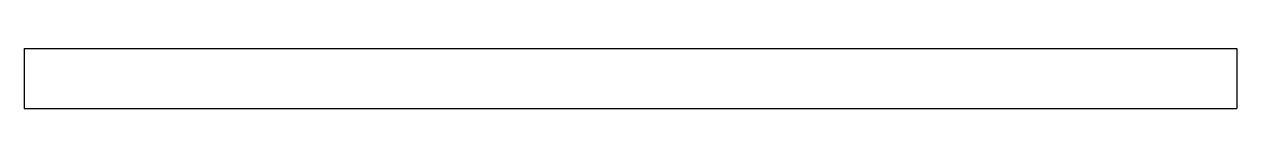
# Model space of a CAD drawing. Extents: x -352 to 650, y 80 to 130.
import ezdxf

# ---------------------------------------------------------------- set-up
doc = ezdxf.new("R2010")
doc.units = 0
doc.layers.add('View004', color=7, linetype='CONTINUOUS')

msp = doc.modelspace()

# ---------------------------------------------------------------- linework, layer by layer
at = {"layer": 'View004'}
for p, q in [((-352.5, 130), (649.5, 130)), ((-352.5, 130), (-352.5, 80)), ((649.5, 130), (649.5, 80)), ((-352.5, 80), (649.5, 80))]:
    msp.add_line(p, q, dxfattribs=at)

doc.saveas('drawing.dxf')
